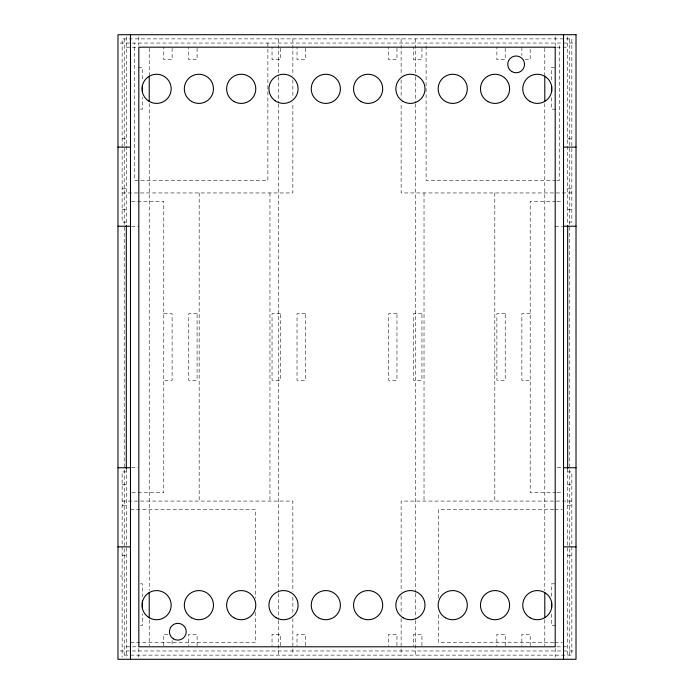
<?xml version="1.0" encoding="UTF-8"?>
<svg xmlns="http://www.w3.org/2000/svg" width="694" height="694" viewBox="0 0 694 694"><rect width="100%" height="100%" fill="white"/><g stroke="black" fill="none" stroke-linecap="round" stroke-linejoin="round"><path stroke-width="0.52" stroke-dasharray="3.47 2.6" d="M120.14 43.045L576.003 43.045M126.308 47.209L138.201 47.209M556.857 47.209L567.675 47.209M524.994 59.701L530.199 59.701L530.199 48.25M138.28 67.509L142.444 67.509L142.444 80.322M554.662 67.509L551.539 67.509L551.539 80.322M140.362 109.149L142.444 109.149L142.444 97.403M555.703 109.149L551.539 109.149L551.539 97.403M122.144 138.817L126.308 138.817M567.675 138.817L571.839 138.817M556.094 180.457L426.099 180.457L426.099 43.045M557.178 180.457L559.347 180.457L559.347 43.045M122.144 188.785L126.308 188.785M567.675 188.785L571.839 188.785M122.144 192.949L292.859 192.949L292.859 102.452M571.839 192.949L401.123 192.949L401.123 102.452M131.539 201.277L163.784 201.277L163.784 492.749L131.539 492.749M555.989 201.277L530.199 201.277L530.199 492.749L555.989 492.749M557.065 201.277L563.511 201.277M122.144 209.605L126.308 209.605M567.675 209.605L571.839 209.605M126.308 222.097L122.144 222.097L122.144 38.881L571.839 38.881L571.839 222.097L567.675 222.097M131.53 226.235L138.817 226.235M555.2 226.235L562.487 226.235M163.784 313.697L172.103 313.697L172.103 380.321L163.784 380.321M530.199 313.697L521.871 313.697L521.871 380.321L530.199 380.321M131.53 467.739L137.776 467.739M557.282 467.739L562.487 467.739M126.308 471.929L122.144 471.929L122.144 657.14M567.675 471.929L571.839 471.929L571.839 655.136L122.144 655.136M122.144 484.421L126.308 484.421M567.675 484.421L571.839 484.421M557.065 492.749L563.511 492.749M122.144 501.077L292.859 501.077L292.859 591.574M571.839 501.077L401.123 501.077L401.123 591.574M122.144 505.241L126.308 505.241M567.675 505.241L571.839 505.241M130.472 509.405L255.383 509.405L255.383 598.228M553.821 509.405L438.591 509.405L438.591 598.228M554.896 509.405L562.435 509.405M122.144 555.2L126.308 555.2M567.675 555.2L571.839 555.2M120.062 576.02L122.144 576.02M140.362 583.827L142.444 583.827L142.444 596.64M554.662 583.827L551.539 583.827L551.539 596.64M140.362 625.468L142.444 625.468L142.444 613.722M555.703 625.468L551.539 625.468L551.539 613.722M167.939 634.316L163.784 634.316L163.784 645.767M130.472 642.644L255.383 642.644L255.383 612.316M553.821 642.644L438.591 642.644L438.591 612.316M554.896 642.644L562.435 642.644M126.308 646.808L138.201 646.808M556.857 646.808L567.675 646.808M120.14 650.972L573.834 650.972M569.757 38.881L569.757 655.136M567.675 36.886L567.675 224.977M567.675 468.866L567.675 657.131M555.2 36.86L555.2 45.544M555.2 648.439L555.2 657.114M544.79 48.268L544.79 76.305M544.79 103.519L544.79 590.464M544.79 619.681L544.79 645.706M530.199 645.767L530.199 634.316L521.871 634.316L521.871 645.767M521.871 47.209L521.871 55.537M505.215 48.25L505.215 59.701L496.887 59.701L496.887 47.209M505.215 645.767L505.215 634.316L496.887 634.316L496.887 645.767M494.805 192.949L494.805 501.077M424.025 192.949L424.025 501.077M421.943 48.25L421.943 59.701L413.615 59.701L413.615 47.209M421.943 645.767L421.943 634.316L413.615 634.316L413.615 645.767M415.697 38.881L415.697 75.707M415.697 76.791L415.697 102.781M415.697 103.866L415.697 592.32M415.697 593.405L415.697 619.395M415.697 620.479L415.697 655.136M401.123 38.881L401.123 75.516M401.123 79.827L401.123 98.14M401.123 595.877L401.123 614.199M401.123 618.501L401.123 655.136M396.959 48.25L396.959 59.701L388.631 59.701L388.631 47.209M396.959 645.767L396.959 634.316L388.631 634.316L388.631 645.767M305.351 48.25L305.351 59.701L297.023 59.701L297.023 47.209M305.351 645.767L305.351 634.316L297.023 634.316L297.023 645.767M292.859 38.881L292.859 75.516M292.859 79.827L292.859 97.065M292.859 596.961L292.859 614.199M292.859 618.501L292.859 655.136M280.367 48.25L280.367 59.701L272.039 59.701L272.039 47.209M280.367 645.767L280.367 634.316L272.039 634.316L272.039 645.767M278.285 38.881L278.285 75.707M278.285 76.791L278.285 102.781M278.285 103.866L278.285 592.32M278.285 593.405L278.285 619.395M278.285 620.479L278.285 655.136M269.957 192.949L269.957 501.077M267.875 43.045L267.875 180.457L134.636 180.457L134.636 43.045M199.169 192.949L199.169 501.077M197.087 48.25L197.087 59.701L188.759 59.701L188.759 47.209M197.087 645.767L197.087 634.316L188.759 634.316L188.759 645.767M172.103 48.25L172.103 59.701L163.784 59.701L163.784 47.209M172.103 640.562L172.103 645.767M149.227 48.268L149.227 76.262M149.227 103.571L149.227 590.412M149.227 619.872L149.227 645.715M138.817 36.86L138.817 45.544M138.817 648.439L138.817 657.114M126.308 36.886L126.308 225.099M126.308 468.918L126.308 657.131M124.226 38.881L124.226 655.136M197.087 313.697L188.759 313.697L188.759 380.321L197.087 380.321L197.087 313.697M280.367 313.697L272.039 313.697L272.039 380.321L280.367 380.321L280.367 313.697M305.351 313.697L297.023 313.697L297.023 380.321L305.351 380.321L305.351 313.697M396.959 313.697L388.631 313.697L388.631 380.321L396.959 380.321L396.959 313.697M421.943 313.697L413.615 313.697L413.615 380.321L421.943 380.321L421.943 313.697M505.215 313.697L496.887 313.697L496.887 380.321L505.215 380.321L505.215 313.697"/><path stroke-width="1.04" d="M117.997 147.128L130.489 147.128M563.528 147.128L576.02 147.128M117.997 226.235L130.489 226.235M563.528 226.235L576.02 226.235M117.997 467.739L130.489 467.739M563.528 467.739L576.02 467.739M117.997 546.855L130.489 546.855M563.528 546.855L576.02 546.855M567.675 225.567L567.675 468.459M563.528 34.7L563.528 659.283M551.539 85.666L551.539 92.068M551.539 601.984L551.539 608.386M544.79 76.305L544.79 101.402M544.79 592.572L544.79 617.669M149.227 76.262L149.227 101.402M149.227 592.572L149.227 617.721M142.444 85.666L142.444 92.068M142.444 600.909L142.444 608.386M130.489 34.7L130.489 659.283M126.308 225.567L126.308 468.459M576.02 34.7L117.98 34.717L117.98 659.3L576.02 659.283L576.02 34.7M555.2 47.192L138.817 47.192L138.817 646.791L555.2 646.791L555.2 47.192M149.314 617.773A14.574 14.574 0 0 0 171.166 605.151A14.574 14.574 0 0 0 149.314 592.529A14.574 14.574 0 0 0 149.314 617.773M530.051 617.773A14.574 14.574 0 0 0 551.912 605.151A14.574 14.574 0 0 0 530.051 592.529A14.574 14.574 0 0 0 530.051 617.773M149.314 101.454A14.574 14.574 0 0 0 171.166 88.832A14.574 14.574 0 0 0 149.314 76.21A14.574 14.574 0 0 0 149.314 101.454M191.613 101.454A14.574 14.574 0 0 0 213.474 88.832A14.574 14.574 0 0 0 191.613 76.21A14.574 14.574 0 0 0 191.613 101.454M233.921 101.454A14.574 14.574 0 0 0 255.782 88.832A14.574 14.574 0 0 0 233.921 76.21A14.574 14.574 0 0 0 233.921 101.454M275.119 100.743A14.574 14.574 0 0 0 298.03 90.142A14.574 14.574 0 0 0 277.392 75.603A14.574 14.574 0 0 0 275.119 100.743M318.529 101.454A14.574 14.574 0 0 0 340.39 88.832A14.574 14.574 0 0 0 318.529 76.21A14.574 14.574 0 0 0 318.529 101.454M360.837 101.454A14.574 14.574 0 0 0 382.698 88.832A14.574 14.574 0 0 0 360.837 76.21A14.574 14.574 0 0 0 360.837 101.454M403.136 101.454A14.574 14.574 0 0 0 424.997 88.832A14.574 14.574 0 0 0 403.136 76.21A14.574 14.574 0 0 0 403.136 101.454M445.444 101.454A14.574 14.574 0 0 0 467.305 88.832A14.574 14.574 0 0 0 445.444 76.21A14.574 14.574 0 0 0 445.444 101.454M487.752 101.454A14.574 14.574 0 0 0 509.613 88.832A14.574 14.574 0 0 0 487.752 76.21A14.574 14.574 0 0 0 487.752 101.454M530.051 101.454A14.574 14.574 0 0 0 551.912 88.832A14.574 14.574 0 0 0 530.051 76.21A14.574 14.574 0 0 0 530.051 101.454M487.752 617.773A14.574 14.574 0 0 0 509.613 605.151A14.574 14.574 0 0 0 487.752 592.529A14.574 14.574 0 0 0 487.752 617.773M445.444 617.773A14.574 14.574 0 0 0 467.305 605.151A14.574 14.574 0 0 0 445.444 592.529A14.574 14.574 0 0 0 445.444 617.773M403.136 617.773A14.574 14.574 0 0 0 424.997 605.151A14.574 14.574 0 0 0 403.136 592.529A14.574 14.574 0 0 0 403.136 617.773M360.837 617.773A14.574 14.574 0 0 0 382.698 605.151A14.574 14.574 0 0 0 360.837 592.529A14.574 14.574 0 0 0 360.837 617.773M318.529 617.773A14.574 14.574 0 0 0 340.39 605.151A14.574 14.574 0 0 0 318.529 592.529A14.574 14.574 0 0 0 318.529 617.773M276.221 617.773A14.574 14.574 0 0 0 298.082 605.151A14.574 14.574 0 0 0 276.221 592.529A14.574 14.574 0 0 0 276.221 617.773M233.921 617.773A14.574 14.574 0 0 0 255.782 605.151A14.574 14.574 0 0 0 233.921 592.529A14.574 14.574 0 0 0 233.921 617.773M191.613 617.773A14.574 14.574 0 0 0 213.474 605.151A14.574 14.574 0 0 0 191.613 592.529A14.574 14.574 0 0 0 191.613 617.773M511.704 71.508A8.389 8.389 0 0 0 524.534 64.681A8.389 8.389 0 0 0 512.207 56.977A8.389 8.389 0 0 0 511.704 71.508M173.387 638.836A8.389 8.389 0 0 0 186.218 632A8.389 8.389 0 0 0 173.89 624.305A8.389 8.389 0 0 0 173.387 638.836"/></g></svg>
